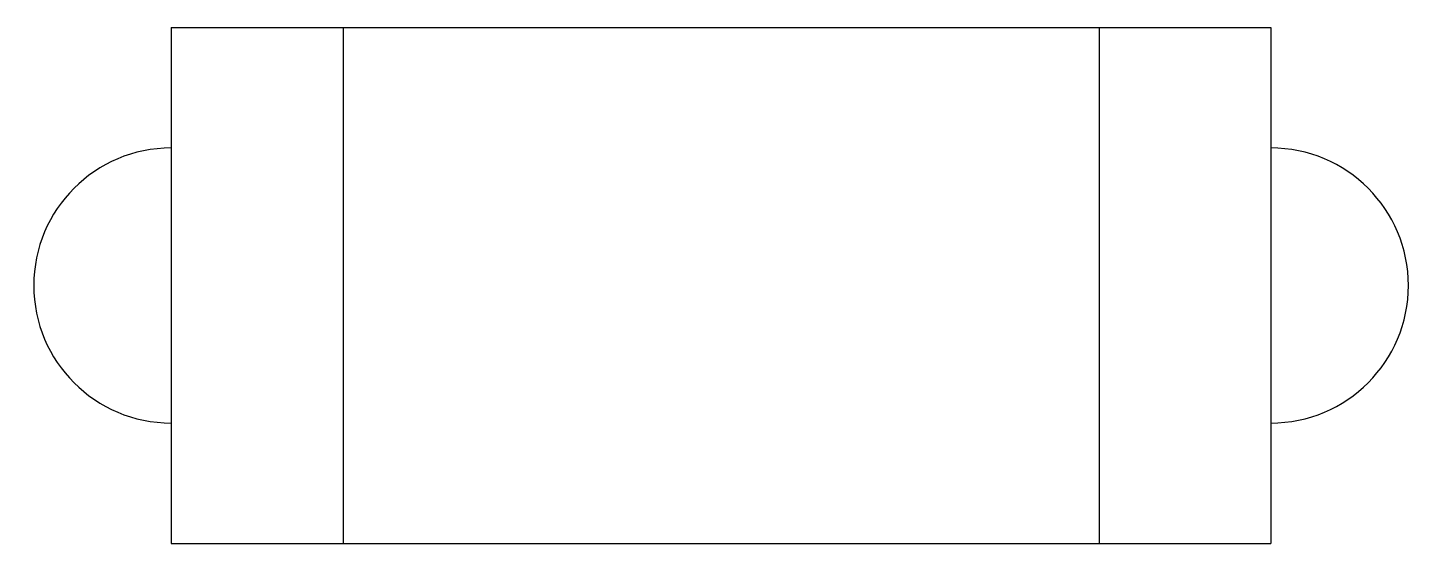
# Model space of a CAD drawing. Header units: inches. Extents: x -1.01 to 1, y -0.38 to 0.38.
import ezdxf
from ezdxf.enums import TextEntityAlignment as Align

# ---------------------------------------------------------------- set-up
doc = ezdxf.new("R2010")
doc.units = ezdxf.units.IN
doc.header["$MEASUREMENT"] = 0
doc.linetypes.add('HIDDEN2', pattern=[0.1875, 0.125, -0.0625])
for name, color, linetype in [('DESCCHILD', 20, 'Continuous'), ('FIELD', 7, 'HIDDEN2'), ('SYMB', 4, 'Continuous'), ('TAGS', 51, 'Continuous'), ('TEXT', 3, 'Continuous')]:
    doc.layers.add(name, color=color, linetype=linetype)
doc.styles.add('ARIEL', font='arial.ttf', dxfattribs={"width": 0.8, "height": 0.2})

# ---------------------------------------------------------------- blocks, each defined once
blk = doc.blocks.new('Fuse')
at = {"layer": 'SYMB'}
for p, q in [((-0.2, 0.09375), (0.2, 0.09375)), ((-0.2, 0.09375), (-0.2, -0.09375)), ((-0.1375, 0.09375), (-0.1375, -0.09375)), ((0.1375, 0.09375), (0.1375, -0.09375)), ((0.2, 0.09375), (0.2, -0.09375)), ((-0.2, -0.09375), (0.2, -0.09375))]:
    blk.add_line(p, q, dxfattribs=at)
for centre, start, end in [((-0.2, 0), 90, 270), ((0.2, 0), 270, 90)]:
    blk.add_arc(centre, 0.05, start, end, dxfattribs=at)
at = {"layer": 'DESCCHILD', "style": 'ARIEL', "width": 0.8}
for tag, p in [('DESC1', (0, 0.34375)), ('DESC2', (0, 0.15625))]:
    blk.add_attdef(tag, text='', height=0.15, dxfattribs=at).set_placement(p, align=Align.CENTER)
at = {"layer": 'TAGS', "style": 'ARIEL', "width": 0.8}
blk.add_attdef('TAG', text='', height=0.15, dxfattribs=at).set_placement((0, -0.3125), align=Align.CENTER)
at = {"layer": 'TEXT', "style": 'ARIEL', "width": 0.8}
blk.add_attdef('AMP', text='', height=0.1, dxfattribs=at).set_placement((0, 0), align=Align.MIDDLE_CENTER)

msp = doc.modelspace()

# ---------------------------------------------------------------- block references
at = {"layer": 'FIELD', "xscale": 4, "yscale": 4, "zscale": 4}
msp.add_blockref('Fuse', (0, 0), dxfattribs=at)

doc.saveas('drawing.dxf')
